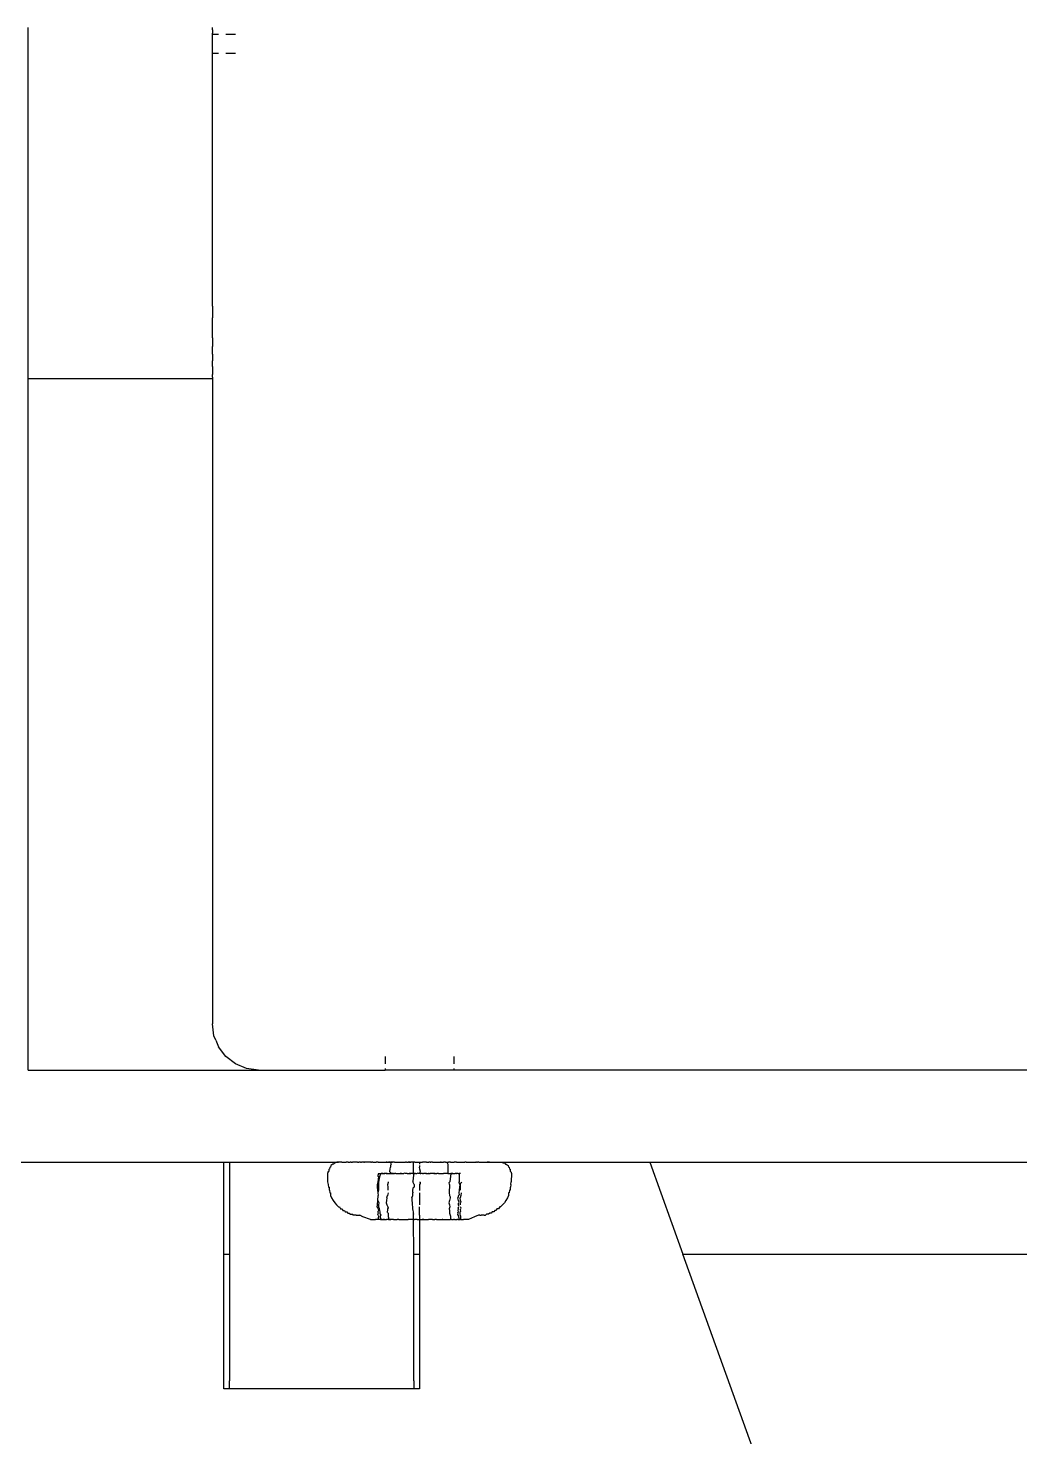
# Model space of a CAD drawing. Header units: millimetres. Extents: x 21 to 5427, y 20 to 4028.
# Drawn here: x 4572.1 to 4615.2, y 1612.4 to 1673.5 of the extents above; entities that cross this region are included whole.
import ezdxf

# ---------------------------------------------------------------- set-up
doc = ezdxf.new("R2010")
doc.units = ezdxf.units.MM

msp = doc.modelspace()

# ---------------------------------------------------------------- linework, layer by layer
for p, q in [((4572.078, 1672.659), (4572.078, 1673.579)), ((4580.079, 1673.518), (4580.079, 1673.579)), ((4580.079, 1673.476), (4580.079, 1673.518)), ((4580.079, 1673.476), (4580.079, 1673.335)), ((4580.079, 1673.295), (4580.079, 1673.335)), ((4580.079, 1673.295), (4580.147, 1673.295)), ((4580.079, 1672.659), (4580.079, 1673.295)), ((4580.147, 1673.295), (4580.347, 1673.295)), ((4580.665, 1673.295), (4581.079, 1673.295)), ((4572.078, 1671.753), (4572.078, 1672.659)), ((4580.079, 1672.444), (4580.079, 1672.659)), ((4580.079, 1671.753), (4580.079, 1672.444)), ((4580.147, 1672.444), (4580.079, 1672.444)), ((4580.347, 1672.444), (4580.147, 1672.444)), ((4581.079, 1672.444), (4580.665, 1672.444)), ((4572.078, 1670.861), (4572.078, 1671.753)), ((4580.079, 1670.861), (4580.079, 1671.753)), ((4572.078, 1669.986), (4572.078, 1670.861)), ((4580.079, 1669.986), (4580.079, 1670.861)), ((4572.078, 1669.129), (4572.078, 1669.986)), ((4580.079, 1669.129), (4580.079, 1669.986)), ((4572.078, 1668.294), (4572.078, 1669.129)), ((4580.079, 1668.294), (4580.079, 1669.129)), ((4572.078, 1667.481), (4572.078, 1668.294)), ((4580.079, 1667.481), (4580.079, 1668.294)), ((4572.078, 1666.693), (4572.078, 1667.481)), ((4580.079, 1666.693), (4580.079, 1667.481)), ((4572.078, 1665.931), (4572.078, 1666.693)), ((4580.079, 1665.931), (4580.079, 1666.693)), ((4572.078, 1665.197), (4572.078, 1665.931)), ((4580.079, 1665.197), (4580.079, 1665.931)), ((4572.078, 1664.492), (4572.078, 1665.197)), ((4580.079, 1664.492), (4580.079, 1665.197)), ((4572.078, 1663.819), (4572.078, 1664.492)), ((4580.079, 1663.819), (4580.079, 1664.492)), ((4572.078, 1663.179), (4572.078, 1663.819)), ((4580.079, 1663.179), (4580.079, 1663.819)), ((4572.078, 1662.573), (4572.078, 1663.179)), ((4580.079, 1662.573), (4580.079, 1663.179)), ((4572.078, 1662.002), (4572.078, 1662.573)), ((4580.079, 1662.002), (4580.079, 1662.573)), ((4572.078, 1661.469), (4572.078, 1662.002)), ((4580.079, 1661.469), (4580.079, 1662.002)), ((4572.078, 1660.973), (4572.078, 1661.469)), ((4580.079, 1661.469), (4580.079, 1660.973)), ((4572.078, 1660.517), (4572.078, 1660.973)), ((4580.079, 1660.517), (4580.079, 1660.973)), ((4572.078, 1660.101), (4572.078, 1660.517)), ((4572.078, 1659.727), (4572.078, 1660.101)), ((4580.079, 1660.101), (4580.079, 1660.517)), ((4580.079, 1660.101), (4580.079, 1659.727)), ((4572.078, 1659.394), (4572.078, 1659.727)), ((4580.079, 1659.394), (4580.079, 1659.727)), ((4572.078, 1659.104), (4572.078, 1659.394)), ((4572.078, 1658.858), (4572.078, 1659.104)), ((4572.078, 1658.655), (4572.078, 1658.858)), ((4580.079, 1659.394), (4580.079, 1659.104)), ((4580.079, 1658.858), (4580.079, 1659.104)), ((4580.079, 1658.858), (4580.079, 1658.655)), ((4572.078, 1658.498), (4572.078, 1658.655)), ((4572.078, 1658.385), (4572.078, 1658.498)), ((4572.078, 1658.317), (4572.078, 1658.385)), ((4580.079, 1658.317), (4572.078, 1658.317)), ((4572.078, 1628.294), (4572.078, 1658.317)), ((4580.079, 1658.655), (4580.079, 1658.498)), ((4580.079, 1658.385), (4580.079, 1658.498)), ((4580.079, 1658.385), (4580.079, 1658.317)), ((4580.079, 1658.317), (4580.079, 1630.294)), ((4580.147, 1629.776), (4580.079, 1630.294)), ((4580.232, 1629.587), (4580.147, 1629.776)), ((4580.232, 1629.587), (4580.347, 1629.294)), ((4580.665, 1628.88), (4580.347, 1629.294)), ((4581.079, 1628.562), (4580.665, 1628.88)), ((4587.589, 1628.88), (4587.589, 1628.562)), ((4590.57, 1628.88), (4590.57, 1628.562)), ((4572.078, 1628.294), (4582.079, 1628.294)), ((4581.562, 1628.362), (4581.079, 1628.562)), ((4582.079, 1628.294), (4581.562, 1628.362)), ((4582.079, 1628.294), (4587.589, 1628.294)), ((4587.589, 1628.362), (4587.589, 1628.294)), ((4587.622, 1628.294), (4587.589, 1628.294)), ((4587.677, 1628.294), (4587.622, 1628.294)), ((4587.755, 1628.294), (4587.677, 1628.294)), ((4587.854, 1628.294), (4587.755, 1628.294)), ((4587.972, 1628.294), (4587.854, 1628.294)), ((4588, 1628.294), (4587.972, 1628.294)), ((4588.108, 1628.294), (4588, 1628.294)), ((4588.139, 1628.294), (4588.108, 1628.294)), ((4588.259, 1628.294), (4588.139, 1628.294)), ((4588.292, 1628.294), (4588.259, 1628.294)), ((4588.423, 1628.294), (4588.292, 1628.294)), ((4588.459, 1628.294), (4588.423, 1628.294)), ((4588.597, 1628.294), (4588.459, 1628.294)), ((4588.635, 1628.294), (4588.597, 1628.294)), ((4588.779, 1628.294), (4588.635, 1628.294)), ((4588.818, 1628.294), (4588.779, 1628.294)), ((4588.965, 1628.294), (4588.818, 1628.294)), ((4589.005, 1628.294), (4588.965, 1628.294)), ((4589.154, 1628.294), (4589.005, 1628.294)), ((4589.193, 1628.294), (4589.154, 1628.294)), ((4589.341, 1628.294), (4589.193, 1628.294)), ((4589.38, 1628.294), (4589.341, 1628.294)), ((4589.524, 1628.294), (4589.38, 1628.294)), ((4589.562, 1628.294), (4589.524, 1628.294)), ((4589.7, 1628.294), (4589.562, 1628.294)), ((4589.736, 1628.294), (4589.7, 1628.294)), ((4589.866, 1628.294), (4589.736, 1628.294)), ((4589.9, 1628.294), (4589.866, 1628.294)), ((4590.02, 1628.294), (4589.9, 1628.294)), ((4590.051, 1628.294), (4590.02, 1628.294)), ((4590.159, 1628.294), (4590.051, 1628.294)), ((4590.186, 1628.294), (4590.159, 1628.294)), ((4590.304, 1628.294), (4590.186, 1628.294)), ((4590.403, 1628.294), (4590.304, 1628.294)), ((4590.481, 1628.294), (4590.403, 1628.294)), ((4590.537, 1628.294), (4590.481, 1628.294)), ((4590.57, 1628.294), (4590.537, 1628.294)), ((4590.57, 1628.362), (4590.57, 1628.294)), ((4616.079, 1628.294), (4590.57, 1628.294)), ((4542.67, 1624.284), (4580.579, 1624.294)), ((4580.579, 1620.294), (4580.579, 1624.294)), ((4580.579, 1624.294), (4580.829, 1624.294)), ((4580.829, 1624.294), (4580.829, 1620.294)), ((4580.829, 1624.294), (4585.488, 1624.284)), ((4585.141, 1623.985), (4585.138, 1623.892)), ((4585.141, 1623.985), (4585.166, 1623.985)), ((4585.187, 1624.072), (4585.166, 1623.985)), ((4585.187, 1624.072), (4585.212, 1624.072)), ((4585.233, 1624.148), (4585.212, 1624.072)), ((4585.308, 1624.21), (4585.233, 1624.148)), ((4585.348, 1624.21), (4585.308, 1624.21)), ((4585.394, 1624.256), (4585.348, 1624.21)), ((4585.434, 1624.256), (4585.394, 1624.256)), ((4585.488, 1624.284), (4585.434, 1624.256)), ((4585.488, 1624.284), (4585.558, 1624.284)), ((4585.526, 1624.284), (4585.488, 1624.284)), ((4585.558, 1624.284), (4585.526, 1624.284)), ((4585.599, 1624.284), (4585.526, 1624.284)), ((4585.599, 1624.284), (4585.558, 1624.284)), ((4585.648, 1624.284), (4585.599, 1624.284)), ((4585.705, 1624.284), (4585.648, 1624.284)), ((4585.705, 1624.284), (4585.742, 1624.284)), ((4585.742, 1624.284), (4585.811, 1624.284)), ((4585.742, 1624.284), (4585.77, 1624.284)), ((4585.77, 1624.284), (4585.811, 1624.284)), ((4585.811, 1624.284), (4585.843, 1624.284)), ((4585.843, 1624.284), (4585.889, 1624.284)), ((4585.924, 1624.284), (4585.889, 1624.284)), ((4585.975, 1624.284), (4585.924, 1624.284)), ((4585.975, 1624.284), (4586.013, 1624.284)), ((4586.013, 1624.284), (4586.068, 1624.284)), ((4586.109, 1624.284), (4586.068, 1624.284)), ((4586.109, 1624.284), (4586.168, 1624.284)), ((4586.212, 1624.284), (4586.168, 1624.284)), ((4586.275, 1624.284), (4586.212, 1624.284)), ((4586.389, 1624.284), (4586.275, 1624.284)), ((4586.389, 1624.284), (4586.439, 1624.284)), ((4586.509, 1624.284), (4586.439, 1624.284)), ((4586.509, 1624.284), (4586.562, 1624.284)), ((4586.636, 1624.284), (4586.562, 1624.284)), ((4586.664, 1624.294), (4586.636, 1624.284)), ((4586.691, 1624.284), (4586.636, 1624.284)), ((4586.664, 1624.294), (4586.691, 1624.284)), ((4586.768, 1624.284), (4586.691, 1624.284)), ((4586.826, 1624.284), (4586.768, 1624.284)), ((4586.906, 1624.284), (4586.826, 1624.284)), ((4586.966, 1624.284), (4586.906, 1624.284)), ((4586.966, 1624.284), (4587, 1624.294)), ((4587.05, 1624.284), (4587, 1624.294)), ((4587.05, 1624.284), (4587.112, 1624.284)), ((4587.112, 1624.284), (4587.165, 1624.294)), ((4587.165, 1624.294), (4587.198, 1624.284)), ((4587.243, 1624.294), (4587.198, 1624.284)), ((4587.289, 1624.294), (4587.243, 1624.294)), ((4587.289, 1624.294), (4587.351, 1624.284)), ((4587.351, 1624.284), (4587.404, 1624.294)), ((4587.404, 1624.294), (4587.475, 1624.294)), ((4587.475, 1624.294), (4587.508, 1624.284)), ((4587.508, 1624.284), (4587.566, 1624.294)), ((4587.566, 1624.294), (4587.596, 1624.291)), ((4587.596, 1624.291), (4587.631, 1624.294)), ((4587.596, 1624.291), (4587.668, 1624.284)), ((4587.668, 1624.284), (4587.631, 1624.294)), ((4587.668, 1624.284), (4587.737, 1624.284)), ((4587.737, 1624.284), (4587.766, 1624.294)), ((4587.805, 1624.288), (4587.737, 1624.284)), ((4587.766, 1624.294), (4587.805, 1624.288)), ((4587.783, 1623.985), (4587.774, 1623.892)), ((4587.798, 1624.072), (4587.783, 1623.985)), ((4587.798, 1624.072), (4587.824, 1624.072)), ((4587.805, 1624.288), (4587.832, 1624.284)), ((4587.843, 1624.21), (4587.819, 1624.148)), ((4587.819, 1624.148), (4587.824, 1624.072)), ((4587.903, 1624.294), (4587.832, 1624.284)), ((4587.832, 1624.284), (4587.864, 1624.294)), ((4587.843, 1624.21), (4587.832, 1624.284)), ((4587.864, 1624.294), (4587.903, 1624.294)), ((4587.959, 1624.294), (4587.903, 1624.294)), ((4587.999, 1624.284), (4587.959, 1624.294)), ((4587.999, 1624.284), (4588.042, 1624.294)), ((4588.042, 1624.294), (4588.094, 1624.294)), ((4588.094, 1624.294), (4588.169, 1624.284)), ((4588.094, 1624.294), (4588.122, 1624.294)), ((4588.122, 1624.294), (4588.169, 1624.284)), ((4588.169, 1624.284), (4588.194, 1624.294)), ((4588.169, 1624.284), (4588.235, 1624.294)), ((4588.194, 1624.294), (4588.235, 1624.294)), ((4588.235, 1624.294), (4588.299, 1624.294)), ((4588.299, 1624.294), (4588.341, 1624.284)), ((4588.341, 1624.284), (4588.396, 1624.294)), ((4588.396, 1624.294), (4588.431, 1624.291)), ((4588.431, 1624.291), (4588.469, 1624.294)), ((4588.515, 1624.284), (4588.469, 1624.294)), ((4588.515, 1624.284), (4588.588, 1624.284)), ((4588.614, 1624.294), (4588.588, 1624.284)), ((4588.642, 1624.291), (4588.588, 1624.284)), ((4588.614, 1624.294), (4588.642, 1624.291)), ((4588.642, 1624.291), (4588.703, 1624.294)), ((4588.667, 1624.294), (4588.642, 1624.291)), ((4588.667, 1624.294), (4588.703, 1624.294)), ((4588.759, 1624.294), (4588.703, 1624.294)), ((4588.813, 1624.294), (4588.759, 1624.294)), ((4588.869, 1624.294), (4588.813, 1624.294)), ((4588.814, 1624.256), (4588.813, 1624.294)), ((4588.814, 1624.21), (4588.814, 1624.256)), ((4588.814, 1624.148), (4588.814, 1624.21)), ((4588.814, 1624.072), (4588.814, 1624.148)), ((4588.815, 1623.847), (4588.814, 1624.072)), ((4588.869, 1624.294), (4588.96, 1624.294)), ((4588.96, 1624.294), (4589.039, 1624.294)), ((4589.039, 1624.294), (4589.085, 1624.294)), ((4589.082, 1624.256), (4589.079, 1624.21)), ((4589.079, 1624.148), (4589.084, 1624.072)), ((4589.085, 1624.294), (4589.082, 1624.256)), ((4589.09, 1623.985), (4589.084, 1624.072)), ((4589.085, 1624.294), (4589.116, 1624.284)), ((4589.121, 1623.892), (4589.09, 1623.985)), ((4589.116, 1624.284), (4589.209, 1624.294)), ((4589.288, 1624.294), (4589.209, 1624.294)), ((4589.377, 1624.294), (4589.288, 1624.294)), ((4589.377, 1624.294), (4589.455, 1624.294)), ((4589.455, 1624.294), (4589.491, 1624.294)), ((4589.54, 1624.294), (4589.491, 1624.294)), ((4589.54, 1624.294), (4589.57, 1624.284)), ((4589.636, 1624.294), (4589.57, 1624.284)), ((4589.636, 1624.294), (4589.694, 1624.294)), ((4589.694, 1624.294), (4589.763, 1624.294)), ((4589.763, 1624.294), (4589.836, 1624.294)), ((4589.836, 1624.294), (4589.899, 1624.294)), ((4589.899, 1624.294), (4589.965, 1624.294)), ((4589.965, 1624.294), (4589.989, 1624.284)), ((4589.989, 1624.284), (4590.045, 1624.294)), ((4590.02, 1624.294), (4589.989, 1624.284)), ((4590.02, 1624.294), (4590.077, 1624.294)), ((4590.045, 1624.294), (4590.077, 1624.294)), ((4590.077, 1624.294), (4590.123, 1624.294)), ((4590.17, 1624.294), (4590.123, 1624.294)), ((4590.207, 1624.294), (4590.17, 1624.294)), ((4590.207, 1624.294), (4590.27, 1624.294)), ((4590.27, 1624.294), (4590.311, 1624.294)), ((4590.27, 1624.294), (4590.343, 1624.294)), ((4590.311, 1624.294), (4590.287, 1624.256)), ((4590.287, 1624.256), (4590.315, 1624.21)), ((4590.311, 1624.294), (4590.343, 1624.294)), ((4590.315, 1624.21), (4590.311, 1624.148)), ((4590.311, 1624.148), (4590.311, 1624.072)), ((4590.311, 1624.072), (4590.311, 1623.985)), ((4590.311, 1623.985), (4590.311, 1623.892)), ((4590.393, 1624.294), (4590.343, 1624.294)), ((4590.422, 1624.284), (4590.393, 1624.294)), ((4590.422, 1624.284), (4590.478, 1624.294)), ((4590.478, 1624.294), (4590.527, 1624.294)), ((4590.527, 1624.294), (4590.584, 1624.284)), ((4590.611, 1624.294), (4590.584, 1624.284)), ((4590.66, 1624.294), (4590.611, 1624.294)), ((4590.688, 1624.294), (4590.66, 1624.294)), ((4590.688, 1624.294), (4590.742, 1624.284)), ((4590.742, 1624.284), (4590.804, 1624.294)), ((4590.804, 1624.294), (4590.831, 1624.291)), ((4590.831, 1624.291), (4590.869, 1624.294)), ((4590.831, 1624.291), (4590.897, 1624.284)), ((4590.869, 1624.294), (4590.897, 1624.284)), ((4590.897, 1624.284), (4590.961, 1624.284)), ((4590.961, 1624.284), (4590.994, 1624.294)), ((4590.994, 1624.294), (4591.047, 1624.284)), ((4591.109, 1624.284), (4591.047, 1624.284)), ((4591.109, 1624.284), (4591.158, 1624.294)), ((4591.158, 1624.294), (4591.192, 1624.284)), ((4591.192, 1624.284), (4591.232, 1624.294)), ((4591.232, 1624.294), (4591.274, 1624.294)), ((4591.274, 1624.294), (4591.333, 1624.284)), ((4591.333, 1624.284), (4591.387, 1624.294)), ((4591.387, 1624.294), (4591.468, 1624.284)), ((4591.468, 1624.284), (4591.495, 1624.294)), ((4591.468, 1624.284), (4591.523, 1624.284)), ((4591.495, 1624.294), (4591.523, 1624.284)), ((4591.561, 1624.294), (4591.523, 1624.284)), ((4591.561, 1624.294), (4591.599, 1624.294)), ((4591.649, 1624.284), (4591.599, 1624.294)), ((4591.649, 1624.284), (4591.698, 1624.294)), ((4591.698, 1624.294), (4591.759, 1624.294)), ((4591.759, 1624.294), (4591.793, 1624.294)), ((4591.793, 1624.294), (4591.836, 1624.284)), ((4591.836, 1624.284), (4591.883, 1624.294)), ((4591.883, 1624.294), (4591.969, 1624.294)), ((4591.969, 1624.294), (4592.02, 1624.294)), ((4592.02, 1624.294), (4592.049, 1624.294)), ((4592.091, 1624.284), (4592.02, 1624.294)), ((4592.049, 1624.294), (4592.124, 1624.294)), ((4592.124, 1624.294), (4592.091, 1624.284)), ((4592.124, 1624.294), (4592.193, 1624.294)), ((4592.193, 1624.294), (4592.258, 1624.294)), ((4592.258, 1624.294), (4592.316, 1624.294)), ((4592.316, 1624.294), (4592.369, 1624.294)), ((4592.369, 1624.294), (4592.416, 1624.294)), ((4592.416, 1624.294), (4592.458, 1624.294)), ((4592.458, 1624.294), (4592.493, 1624.294)), ((4592.493, 1624.294), (4592.522, 1624.294)), ((4592.493, 1624.294), (4592.56, 1624.284)), ((4592.56, 1624.284), (4592.6, 1624.284)), ((4592.6, 1624.284), (4592.632, 1624.284)), ((4592.6, 1624.284), (4592.67, 1624.284)), ((4592.632, 1624.284), (4592.67, 1624.284)), ((4592.67, 1624.284), (4599.079, 1624.294)), ((4592.67, 1624.284), (4592.692, 1624.256)), ((4592.692, 1624.256), (4592.764, 1624.256)), ((4592.764, 1624.256), (4592.81, 1624.21)), ((4592.81, 1624.21), (4592.85, 1624.21)), ((4592.85, 1624.21), (4592.926, 1624.148)), ((4592.926, 1624.148), (4592.946, 1624.072)), ((4592.972, 1624.072), (4592.946, 1624.072)), ((4592.972, 1624.072), (4592.992, 1623.985)), ((4593.018, 1623.985), (4592.992, 1623.985)), ((4593.018, 1623.985), (4593.02, 1623.892)), ((4599.079, 1624.294), (4600.52, 1620.294)), ((4599.079, 1624.294), (4616.079, 1624.294)), ((4585.083, 1623.794), (4585.08, 1623.442)), ((4585.08, 1623.442), (4585.108, 1623.319)), ((4585.112, 1623.892), (4585.083, 1623.794)), ((4585.108, 1623.319), (4585.123, 1623.198)), ((4585.112, 1623.892), (4585.138, 1623.892)), ((4587.251, 1623.374), (4587.233, 1623.319)), ((4587.233, 1623.319), (4587.24, 1623.198)), ((4587.273, 1623.442), (4587.251, 1623.374)), ((4587.292, 1623.794), (4587.271, 1623.711)), ((4587.292, 1623.667), (4587.271, 1623.711)), ((4587.292, 1623.667), (4587.273, 1623.442)), ((4587.292, 1623.794), (4587.328, 1623.794)), ((4587.328, 1623.595), (4587.292, 1623.403)), ((4587.292, 1623.403), (4587.292, 1623.347)), ((4587.292, 1623.347), (4587.292, 1623.319)), ((4587.292, 1623.319), (4587.292, 1623.198)), ((4587.328, 1623.794), (4587.381, 1623.794)), ((4587.381, 1623.794), (4587.328, 1623.595)), ((4587.381, 1623.794), (4587.449, 1623.794)), ((4587.381, 1623.794), (4587.412, 1623.794)), ((4587.486, 1623.794), (4587.412, 1623.794)), ((4587.412, 1623.794), (4587.449, 1623.794)), ((4587.449, 1623.794), (4587.486, 1623.794)), ((4587.486, 1623.794), (4587.536, 1623.794)), ((4587.602, 1623.794), (4587.536, 1623.794)), ((4587.536, 1623.794), (4587.574, 1623.794)), ((4587.629, 1623.794), (4587.574, 1623.794)), ((4587.672, 1623.794), (4587.602, 1623.794)), ((4587.629, 1623.794), (4587.672, 1623.794)), ((4587.672, 1623.794), (4587.766, 1623.794)), ((4587.695, 1623.319), (4587.713, 1623.34)), ((4587.695, 1623.319), (4587.7, 1623.198)), ((4587.713, 1623.34), (4587.714, 1623.389)), ((4587.715, 1623.442), (4587.714, 1623.389)), ((4587.766, 1623.794), (4587.81, 1623.794)), ((4587.774, 1623.892), (4587.812, 1623.837)), ((4587.812, 1623.837), (4587.81, 1623.794)), ((4587.81, 1623.794), (4587.873, 1623.794)), ((4587.873, 1623.794), (4587.836, 1623.794)), ((4587.949, 1623.794), (4587.873, 1623.794)), ((4587.873, 1623.794), (4587.905, 1623.794)), ((4587.905, 1623.794), (4587.949, 1623.794)), ((4587.949, 1623.794), (4587.989, 1623.794)), ((4588.045, 1623.794), (4587.989, 1623.794)), ((4588.045, 1623.794), (4588.09, 1623.794)), ((4588.09, 1623.794), (4588.139, 1623.794)), ((4588.139, 1623.794), (4588.187, 1623.794)), ((4588.187, 1623.794), (4588.232, 1623.794)), ((4588.187, 1623.794), (4588.259, 1623.794)), ((4588.232, 1623.794), (4588.259, 1623.794)), ((4588.302, 1623.794), (4588.232, 1623.794)), ((4588.259, 1623.794), (4588.33, 1623.794)), ((4588.302, 1623.794), (4588.33, 1623.794)), ((4588.33, 1623.794), (4588.396, 1623.794)), ((4588.427, 1623.816), (4588.396, 1623.794)), ((4588.474, 1623.794), (4588.427, 1623.816)), ((4588.544, 1623.794), (4588.474, 1623.794)), ((4588.544, 1623.794), (4588.585, 1623.794)), ((4588.585, 1623.794), (4588.634, 1623.794)), ((4588.634, 1623.794), (4588.67, 1623.794)), ((4588.703, 1623.794), (4588.634, 1623.794)), ((4588.67, 1623.794), (4588.703, 1623.794)), ((4588.748, 1623.794), (4588.703, 1623.794)), ((4588.782, 1623.794), (4588.748, 1623.794)), ((4588.838, 1623.794), (4588.782, 1623.794)), ((4588.782, 1623.794), (4588.81, 1623.794)), ((4588.816, 1623.719), (4588.782, 1623.469)), ((4588.782, 1623.469), (4588.794, 1623.442)), ((4588.817, 1623.384), (4588.794, 1623.442)), ((4588.81, 1623.794), (4588.815, 1623.847)), ((4588.81, 1623.794), (4588.869, 1623.794)), ((4588.81, 1623.794), (4588.816, 1623.719)), ((4588.842, 1623.319), (4588.817, 1623.384)), ((4588.91, 1623.794), (4588.838, 1623.794)), ((4588.842, 1623.319), (4588.843, 1623.198)), ((4588.91, 1623.794), (4588.869, 1623.794)), ((4588.91, 1623.794), (4588.956, 1623.794)), ((4588.956, 1623.794), (4588.994, 1623.816)), ((4589.039, 1623.794), (4588.994, 1623.816)), ((4589.102, 1623.794), (4589.039, 1623.794)), ((4589.107, 1623.364), (4589.082, 1623.319)), ((4589.082, 1623.319), (4589.082, 1623.292)), ((4589.083, 1623.442), (4589.106, 1623.423)), ((4589.121, 1623.892), (4589.098, 1623.857)), ((4589.098, 1623.857), (4589.102, 1623.794)), ((4589.102, 1623.794), (4589.142, 1623.794)), ((4589.106, 1623.423), (4589.107, 1623.364)), ((4589.209, 1623.794), (4589.142, 1623.794)), ((4589.209, 1623.794), (4589.248, 1623.794)), ((4589.322, 1623.794), (4589.248, 1623.794)), ((4589.289, 1623.794), (4589.248, 1623.794)), ((4589.348, 1623.794), (4589.289, 1623.794)), ((4589.377, 1623.794), (4589.322, 1623.794)), ((4589.348, 1623.794), (4589.322, 1623.794)), ((4589.348, 1623.794), (4589.377, 1623.794)), ((4589.377, 1623.794), (4589.41, 1623.794)), ((4589.41, 1623.794), (4589.468, 1623.794)), ((4589.468, 1623.794), (4589.54, 1623.794)), ((4589.494, 1623.794), (4589.468, 1623.794)), ((4589.494, 1623.794), (4589.54, 1623.794)), ((4589.608, 1623.794), (4589.54, 1623.794)), ((4589.639, 1623.794), (4589.608, 1623.794)), ((4589.694, 1623.794), (4589.639, 1623.794)), ((4589.694, 1623.794), (4589.763, 1623.794)), ((4589.734, 1623.794), (4589.694, 1623.794)), ((4589.763, 1623.794), (4589.734, 1623.794)), ((4589.763, 1623.794), (4589.836, 1623.794)), ((4589.899, 1623.794), (4589.836, 1623.794)), ((4589.899, 1623.794), (4589.965, 1623.794)), ((4589.965, 1623.794), (4590.02, 1623.794)), ((4590.02, 1623.794), (4590.077, 1623.794)), ((4590.077, 1623.794), (4590.123, 1623.794)), ((4590.17, 1623.794), (4590.123, 1623.794)), ((4590.243, 1623.794), (4590.17, 1623.794)), ((4590.207, 1623.794), (4590.17, 1623.794)), ((4590.27, 1623.794), (4590.207, 1623.794)), ((4590.27, 1623.794), (4590.243, 1623.794)), ((4590.311, 1623.794), (4590.27, 1623.794)), ((4590.311, 1623.892), (4590.311, 1623.794)), ((4590.311, 1623.794), (4590.349, 1623.794)), ((4590.349, 1623.794), (4590.393, 1623.794)), ((4590.393, 1623.442), (4590.366, 1623.413)), ((4590.386, 1623.319), (4590.366, 1623.413)), ((4590.386, 1623.319), (4590.381, 1623.198)), ((4590.393, 1623.794), (4590.444, 1623.794)), ((4590.444, 1623.794), (4590.393, 1623.442)), ((4590.487, 1623.794), (4590.444, 1623.794)), ((4590.487, 1623.794), (4590.557, 1623.794)), ((4590.53, 1623.794), (4590.487, 1623.794)), ((4590.53, 1623.794), (4590.585, 1623.794)), ((4590.53, 1623.794), (4590.557, 1623.794)), ((4590.557, 1623.794), (4590.622, 1623.794)), ((4590.585, 1623.794), (4590.622, 1623.794)), ((4590.692, 1623.794), (4590.622, 1623.794)), ((4590.665, 1623.794), (4590.622, 1623.794)), ((4590.665, 1623.794), (4590.692, 1623.794)), ((4590.756, 1623.794), (4590.692, 1623.794)), ((4590.756, 1623.794), (4590.798, 1623.794)), ((4590.86, 1623.794), (4590.798, 1623.794)), ((4590.798, 1623.794), (4590.798, 1623.686)), ((4590.798, 1623.686), (4590.798, 1623.442)), ((4590.805, 1623.41), (4590.798, 1623.442)), ((4590.825, 1623.319), (4590.805, 1623.41)), ((4590.825, 1623.319), (4590.818, 1623.198)), ((4590.86, 1623.319), (4590.864, 1623.366)), ((4590.86, 1623.198), (4590.86, 1623.319)), ((4590.864, 1623.366), (4590.901, 1623.409)), ((4590.892, 1623.442), (4590.901, 1623.409)), ((4593.046, 1623.892), (4593.02, 1623.892)), ((4593.051, 1623.319), (4593.036, 1623.198)), ((4593.046, 1623.892), (4593.079, 1623.794)), ((4593.051, 1623.319), (4593.067, 1623.442)), ((4593.079, 1623.794), (4593.067, 1623.442)), ((4585.123, 1623.198), (4585.149, 1623.198)), ((4585.149, 1623.198), (4585.147, 1623.078)), ((4585.147, 1623.078), (4585.173, 1623.078)), ((4585.173, 1623.078), (4585.182, 1622.961)), ((4585.182, 1622.961), (4585.207, 1622.961)), ((4585.207, 1622.961), (4585.209, 1622.846)), ((4585.209, 1622.846), (4585.262, 1622.736)), ((4585.262, 1622.736), (4585.324, 1622.63)), ((4587.24, 1623.198), (4587.251, 1623.078)), ((4587.251, 1623.078), (4587.267, 1622.961)), ((4587.292, 1623.078), (4587.267, 1622.961)), ((4587.267, 1622.961), (4587.287, 1622.846)), ((4587.272, 1622.63), (4587.287, 1622.846)), ((4587.292, 1623.198), (4587.292, 1623.078)), ((4587.689, 1622.846), (4587.645, 1622.781)), ((4587.645, 1622.781), (4587.653, 1622.736)), ((4587.653, 1622.736), (4587.645, 1622.63)), ((4587.72, 1622.961), (4587.689, 1622.846)), ((4587.7, 1623.198), (4587.708, 1623.078)), ((4588.744, 1622.736), (4588.782, 1622.846)), ((4588.744, 1622.736), (4588.749, 1622.63)), ((4588.782, 1623.078), (4588.815, 1623.198)), ((4588.782, 1622.989), (4588.782, 1623.078)), ((4588.782, 1622.989), (4588.782, 1622.961)), ((4588.782, 1622.846), (4588.782, 1622.961)), ((4588.815, 1623.198), (4588.843, 1623.198)), ((4589.081, 1623.198), (4589.079, 1623.053)), ((4589.079, 1622.961), (4589.079, 1622.846)), ((4589.079, 1622.846), (4589.079, 1622.736)), ((4589.079, 1622.736), (4589.079, 1622.63)), ((4589.082, 1623.292), (4589.081, 1623.198)), ((4590.373, 1623.078), (4590.362, 1622.961)), ((4590.362, 1622.961), (4590.385, 1622.846)), ((4590.381, 1623.198), (4590.373, 1623.078)), ((4590.405, 1622.736), (4590.383, 1622.63)), ((4590.385, 1622.846), (4590.412, 1622.778)), ((4590.412, 1622.778), (4590.405, 1622.736)), ((4590.773, 1622.846), (4590.75, 1622.736)), ((4590.774, 1622.63), (4590.75, 1622.736)), ((4590.796, 1622.874), (4590.773, 1622.846)), ((4590.807, 1623.078), (4590.792, 1622.961)), ((4590.792, 1622.961), (4590.796, 1622.874)), ((4590.818, 1623.198), (4590.807, 1623.078)), ((4590.871, 1622.846), (4590.847, 1622.736)), ((4590.86, 1622.63), (4590.847, 1622.736)), ((4590.86, 1623.078), (4590.86, 1623.198)), ((4590.892, 1622.961), (4590.871, 1622.846)), ((4592.896, 1622.736), (4592.834, 1622.63)), ((4592.949, 1622.846), (4592.896, 1622.736)), ((4592.951, 1622.961), (4592.949, 1622.846)), ((4592.977, 1622.961), (4592.951, 1622.961)), ((4592.985, 1623.078), (4592.977, 1622.961)), ((4593.011, 1623.078), (4592.985, 1623.078)), ((4593.036, 1623.198), (4593.01, 1623.198)), ((4593.01, 1623.198), (4593.011, 1623.078)), ((4585.324, 1622.63), (4585.395, 1622.53)), ((4585.395, 1622.53), (4585.473, 1622.436)), ((4585.473, 1622.436), (4585.558, 1622.349)), ((4585.558, 1622.349), (4585.596, 1622.349)), ((4585.596, 1622.349), (4585.651, 1622.269)), ((4585.651, 1622.269), (4585.687, 1622.269)), ((4585.687, 1622.269), (4585.718, 1622.269)), ((4585.718, 1622.269), (4585.749, 1622.196)), ((4585.749, 1622.196), (4585.785, 1622.196)), ((4585.785, 1622.196), (4585.814, 1622.196)), ((4585.814, 1622.196), (4585.854, 1622.132)), ((4585.854, 1622.132), (4585.888, 1622.132)), ((4585.888, 1622.132), (4585.917, 1622.132)), ((4585.917, 1622.132), (4585.963, 1622.077)), ((4587.241, 1622.339), (4587.254, 1622.436)), ((4587.241, 1622.339), (4587.269, 1622.292)), ((4587.254, 1622.436), (4587.272, 1622.63)), ((4587.269, 1622.292), (4587.283, 1622.269)), ((4587.272, 1622.63), (4587.306, 1622.53)), ((4587.283, 1622.269), (4587.292, 1622.196)), ((4587.283, 1622.109), (4587.287, 1622.159)), ((4587.292, 1622.083), (4587.283, 1622.109)), ((4587.292, 1622.196), (4587.287, 1622.159)), ((4587.306, 1622.53), (4587.292, 1622.436)), ((4587.292, 1622.436), (4587.297, 1622.349)), ((4587.297, 1622.349), (4587.328, 1622.297)), ((4587.328, 1622.297), (4587.319, 1622.262)), ((4587.319, 1622.262), (4587.335, 1622.196)), ((4587.335, 1622.196), (4587.356, 1622.132)), ((4587.354, 1622.092), (4587.351, 1622.053)), ((4587.356, 1622.132), (4587.354, 1622.092)), ((4587.645, 1622.63), (4587.632, 1622.53)), ((4587.632, 1622.53), (4587.662, 1622.436)), ((4587.662, 1622.436), (4587.696, 1622.349)), ((4587.684, 1622.196), (4587.668, 1622.132)), ((4587.689, 1622.107), (4587.668, 1622.132)), ((4587.712, 1622.314), (4587.683, 1622.269)), ((4587.683, 1622.269), (4587.684, 1622.196)), ((4587.689, 1622.107), (4587.715, 1622.077)), ((4587.696, 1622.349), (4587.712, 1622.314)), ((4588.749, 1622.63), (4588.755, 1622.53)), ((4588.755, 1622.53), (4588.762, 1622.436)), ((4588.762, 1622.436), (4588.77, 1622.349)), ((4588.77, 1622.349), (4588.778, 1622.269)), ((4588.778, 1622.269), (4588.787, 1622.196)), ((4588.787, 1622.196), (4588.796, 1622.132)), ((4588.796, 1622.132), (4588.805, 1622.077)), ((4589.079, 1622.63), (4589.079, 1622.53)), ((4589.079, 1622.53), (4589.079, 1622.436)), ((4589.079, 1621.994), (4589.079, 1622.349)), ((4590.383, 1622.63), (4590.359, 1622.53)), ((4590.359, 1622.53), (4590.381, 1622.436)), ((4590.395, 1622.349), (4590.361, 1622.269)), ((4590.361, 1622.269), (4590.388, 1622.196)), ((4590.388, 1622.196), (4590.379, 1622.132)), ((4590.379, 1622.132), (4590.385, 1622.077)), ((4590.381, 1622.436), (4590.395, 1622.349)), ((4590.769, 1622.132), (4590.748, 1622.112)), ((4590.754, 1622.077), (4590.748, 1622.112)), ((4590.774, 1622.349), (4590.751, 1622.307)), ((4590.776, 1622.269), (4590.751, 1622.307)), ((4590.765, 1622.196), (4590.776, 1622.269)), ((4590.769, 1622.132), (4590.765, 1622.196)), ((4590.795, 1622.56), (4590.774, 1622.63)), ((4590.786, 1622.53), (4590.775, 1622.504)), ((4590.776, 1622.436), (4590.775, 1622.504)), ((4590.795, 1622.393), (4590.776, 1622.436)), ((4590.786, 1622.53), (4590.795, 1622.56)), ((4590.841, 1622.077), (4590.845, 1622.132)), ((4590.872, 1622.159), (4590.845, 1622.132)), ((4590.868, 1622.576), (4590.853, 1622.53)), ((4590.86, 1622.436), (4590.853, 1622.53)), ((4590.868, 1622.576), (4590.86, 1622.63)), ((4590.875, 1622.269), (4590.86, 1622.247)), ((4590.866, 1622.22), (4590.86, 1622.247)), ((4590.89, 1622.292), (4590.861, 1622.349)), ((4590.872, 1622.159), (4590.866, 1622.22)), ((4590.875, 1622.269), (4590.89, 1622.292)), ((4592.242, 1622.132), (4592.196, 1622.077)), ((4592.271, 1622.132), (4592.242, 1622.132)), ((4592.305, 1622.132), (4592.271, 1622.132)), ((4592.344, 1622.196), (4592.305, 1622.132)), ((4592.374, 1622.196), (4592.344, 1622.196)), ((4592.409, 1622.196), (4592.374, 1622.196)), ((4592.441, 1622.269), (4592.409, 1622.196)), ((4592.471, 1622.269), (4592.441, 1622.269)), ((4592.508, 1622.269), (4592.471, 1622.269)), ((4592.563, 1622.349), (4592.508, 1622.269)), ((4592.6, 1622.349), (4592.563, 1622.349)), ((4592.686, 1622.436), (4592.6, 1622.349)), ((4592.764, 1622.53), (4592.686, 1622.436)), ((4592.834, 1622.63), (4592.764, 1622.53)), ((4585.963, 1622.077), (4585.996, 1622.077)), ((4585.996, 1622.077), (4586.024, 1622.077)), ((4586.024, 1622.077), (4586.076, 1622.031)), ((4586.076, 1622.031), (4586.108, 1622.031)), ((4586.108, 1622.031), (4586.135, 1622.031)), ((4586.19, 1621.994), (4586.135, 1622.031)), ((4586.248, 1621.994), (4586.19, 1621.994)), ((4586.32, 1621.994), (4586.248, 1621.994)), ((4586.32, 1621.994), (4586.367, 1621.994)), ((4586.367, 1621.994), (4586.42, 1621.994)), ((4586.42, 1621.994), (4586.48, 1621.994)), ((4586.62, 1621.914), (4586.48, 1621.994)), ((4586.953, 1621.794), (4586.62, 1621.914)), ((4586.953, 1621.794), (4587.163, 1621.794)), ((4587.292, 1621.794), (4587.163, 1621.794)), ((4587.262, 1622.031), (4587.292, 1622.083)), ((4587.288, 1621.994), (4587.262, 1622.031)), ((4587.288, 1621.994), (4587.292, 1621.952)), ((4587.292, 1621.952), (4587.292, 1621.904)), ((4587.292, 1621.872), (4587.292, 1621.904)), ((4587.292, 1621.832), (4587.292, 1621.872)), ((4587.292, 1621.794), (4587.292, 1621.832)), ((4587.328, 1621.794), (4587.292, 1621.794)), ((4587.381, 1621.794), (4587.328, 1621.794)), ((4587.351, 1622.053), (4587.382, 1622.031)), ((4587.381, 1621.952), (4587.403, 1621.994)), ((4587.381, 1621.9), (4587.381, 1621.952)), ((4587.381, 1621.867), (4587.381, 1621.9)), ((4587.381, 1621.867), (4587.381, 1621.794)), ((4587.449, 1621.794), (4587.381, 1621.794)), ((4587.381, 1621.794), (4587.412, 1621.794)), ((4587.382, 1622.031), (4587.403, 1621.994)), ((4587.412, 1621.794), (4587.486, 1621.794)), ((4587.412, 1621.794), (4587.449, 1621.794)), ((4587.449, 1621.794), (4587.52, 1621.794)), ((4587.449, 1621.794), (4587.486, 1621.794)), ((4587.561, 1621.794), (4587.486, 1621.794)), ((4587.52, 1621.794), (4587.561, 1621.794)), ((4587.561, 1621.794), (4587.598, 1621.794)), ((4587.598, 1621.794), (4587.645, 1621.794)), ((4587.678, 1621.794), (4587.645, 1621.794)), ((4587.729, 1621.794), (4587.678, 1621.794)), ((4587.715, 1622.077), (4587.721, 1622.031)), ((4587.721, 1622.031), (4587.722, 1621.994)), ((4587.722, 1621.994), (4587.723, 1621.961)), ((4587.723, 1621.961), (4587.724, 1621.925)), ((4587.724, 1621.925), (4587.726, 1621.89)), ((4587.726, 1621.89), (4587.727, 1621.853)), ((4587.727, 1621.853), (4587.729, 1621.794)), ((4587.729, 1621.794), (4587.757, 1621.794)), ((4587.783, 1621.794), (4587.729, 1621.794)), ((4587.757, 1621.794), (4587.832, 1621.794)), ((4587.832, 1621.794), (4587.783, 1621.794)), ((4587.873, 1621.794), (4587.832, 1621.794)), ((4587.947, 1621.794), (4587.873, 1621.794)), ((4587.911, 1621.794), (4587.873, 1621.794)), ((4587.947, 1621.794), (4587.911, 1621.794)), ((4587.947, 1621.794), (4588.065, 1621.794)), ((4588.065, 1621.794), (4588.107, 1621.794)), ((4588.181, 1621.794), (4588.107, 1621.794)), ((4588.181, 1621.794), (4588.313, 1621.794)), ((4588.313, 1621.794), (4588.389, 1621.794)), ((4588.389, 1621.794), (4588.416, 1621.794)), ((4588.416, 1621.794), (4588.473, 1621.794)), ((4588.473, 1621.794), (4588.528, 1621.794)), ((4588.528, 1621.794), (4588.585, 1621.794)), ((4588.634, 1621.794), (4588.585, 1621.794)), ((4588.67, 1621.794), (4588.634, 1621.794)), ((4588.72, 1621.794), (4588.67, 1621.794)), ((4588.782, 1621.794), (4588.72, 1621.794)), ((4588.748, 1621.794), (4588.72, 1621.794)), ((4588.782, 1621.794), (4588.748, 1621.794)), ((4588.782, 1621.794), (4588.823, 1621.794)), ((4588.805, 1622.077), (4588.815, 1622.031)), ((4588.822, 1621.994), (4588.815, 1622.031)), ((4588.823, 1621.92), (4588.822, 1621.994)), ((4588.823, 1621.794), (4588.823, 1621.92)), ((4588.823, 1621.794), (4588.862, 1621.794)), ((4588.829, 1620.294), (4588.823, 1621.794)), ((4588.895, 1621.794), (4588.862, 1621.794)), ((4588.973, 1621.794), (4588.895, 1621.794)), ((4588.973, 1621.794), (4589.037, 1621.794)), ((4589.037, 1621.794), (4589.079, 1621.794)), ((4589.079, 1621.994), (4589.079, 1621.904)), ((4589.079, 1621.904), (4589.079, 1621.794)), ((4589.079, 1621.794), (4589.124, 1621.794)), ((4589.079, 1621.794), (4589.079, 1620.294)), ((4589.124, 1621.794), (4589.198, 1621.794)), ((4589.198, 1621.794), (4589.271, 1621.794)), ((4589.234, 1621.794), (4589.198, 1621.794)), ((4589.271, 1621.794), (4589.234, 1621.794)), ((4589.271, 1621.794), (4589.324, 1621.794)), ((4589.324, 1621.794), (4589.359, 1621.794)), ((4589.359, 1621.794), (4589.422, 1621.794)), ((4589.422, 1621.794), (4589.468, 1621.794)), ((4589.515, 1621.794), (4589.468, 1621.794)), ((4589.545, 1621.794), (4589.515, 1621.794)), ((4589.608, 1621.794), (4589.545, 1621.794)), ((4589.642, 1621.794), (4589.608, 1621.794)), ((4589.642, 1621.794), (4589.743, 1621.794)), ((4589.818, 1621.794), (4589.743, 1621.794)), ((4589.818, 1621.794), (4589.857, 1621.794)), ((4589.857, 1621.794), (4589.911, 1621.794)), ((4589.911, 1621.794), (4589.974, 1621.794)), ((4589.974, 1621.794), (4590.012, 1621.794)), ((4590.012, 1621.794), (4590.062, 1621.794)), ((4590.062, 1621.794), (4590.117, 1621.794)), ((4590.091, 1621.794), (4590.062, 1621.794)), ((4590.091, 1621.794), (4590.117, 1621.794)), ((4590.117, 1621.794), (4590.223, 1621.794)), ((4590.223, 1621.794), (4590.286, 1621.794)), ((4590.223, 1621.794), (4590.257, 1621.794)), ((4590.257, 1621.794), (4590.327, 1621.794)), ((4590.286, 1621.794), (4590.327, 1621.794)), ((4590.327, 1621.794), (4590.376, 1621.794)), ((4590.376, 1621.794), (4590.43, 1621.794)), ((4590.385, 1622.077), (4590.394, 1622.031)), ((4590.394, 1622.031), (4590.412, 1621.994)), ((4590.412, 1621.994), (4590.427, 1621.947)), ((4590.427, 1621.947), (4590.428, 1621.915)), ((4590.428, 1621.915), (4590.428, 1621.879)), ((4590.428, 1621.879), (4590.43, 1621.794)), ((4590.468, 1621.794), (4590.43, 1621.794)), ((4590.468, 1621.794), (4590.514, 1621.794)), ((4590.514, 1621.794), (4590.557, 1621.794)), ((4590.598, 1621.794), (4590.557, 1621.794)), ((4590.598, 1621.794), (4590.673, 1621.794)), ((4590.598, 1621.794), (4590.638, 1621.794)), ((4590.638, 1621.794), (4590.705, 1621.794)), ((4590.673, 1621.794), (4590.705, 1621.794)), ((4590.749, 1621.794), (4590.705, 1621.794)), ((4590.749, 1621.794), (4590.786, 1621.794)), ((4590.749, 1621.794), (4590.812, 1621.794)), ((4590.75, 1622.012), (4590.754, 1622.077)), ((4590.783, 1621.945), (4590.75, 1622.012)), ((4590.784, 1621.885), (4590.783, 1621.945)), ((4590.784, 1621.885), (4590.786, 1621.794)), ((4590.786, 1621.794), (4590.812, 1621.794)), ((4590.812, 1621.794), (4590.856, 1621.794)), ((4590.882, 1621.794), (4590.812, 1621.794)), ((4590.847, 1622.031), (4590.841, 1622.077)), ((4590.858, 1621.977), (4590.847, 1622.031)), ((4590.856, 1621.84), (4590.88, 1621.85)), ((4590.882, 1621.794), (4590.856, 1621.84)), ((4590.877, 1621.93), (4590.858, 1621.977)), ((4590.879, 1621.885), (4590.877, 1621.93)), ((4590.88, 1621.85), (4590.879, 1621.885)), ((4590.882, 1621.794), (4590.995, 1621.794)), ((4591.205, 1621.794), (4590.995, 1621.794)), ((4591.464, 1621.916), (4591.205, 1621.794)), ((4591.637, 1621.994), (4591.464, 1621.916)), ((4591.702, 1621.994), (4591.637, 1621.994)), ((4591.702, 1621.994), (4591.761, 1621.994)), ((4591.812, 1621.994), (4591.761, 1621.994)), ((4591.857, 1621.994), (4591.812, 1621.994)), ((4591.894, 1621.994), (4591.857, 1621.994)), ((4591.894, 1621.994), (4591.947, 1621.994)), ((4591.99, 1622.031), (4591.947, 1621.994)), ((4592.024, 1622.031), (4591.99, 1622.031)), ((4592.083, 1622.031), (4592.024, 1622.031)), ((4592.135, 1622.077), (4592.083, 1622.031)), ((4592.196, 1622.077), (4592.135, 1622.077)), ((4580.579, 1620.294), (4580.829, 1620.294)), ((4580.579, 1614.446), (4580.579, 1620.294)), ((4580.829, 1620.294), (4580.829, 1614.794)), ((4588.829, 1614.794), (4588.829, 1620.294)), ((4588.829, 1620.294), (4589.079, 1620.294)), ((4589.079, 1620.294), (4589.079, 1614.446)), ((4600.52, 1620.294), (4710.079, 1620.294)), ((4702.391, 1337.566), (4600.52, 1620.294)), ((4580.829, 1614.446), (4580.829, 1614.794)), ((4588.829, 1614.794), (4588.829, 1614.446)), ((4580.829, 1614.446), (4580.579, 1614.446)), ((4588.829, 1614.446), (4580.829, 1614.446)), ((4589.079, 1614.446), (4588.829, 1614.446))]:
    msp.add_line(p, q)

doc.saveas('drawing.dxf')
